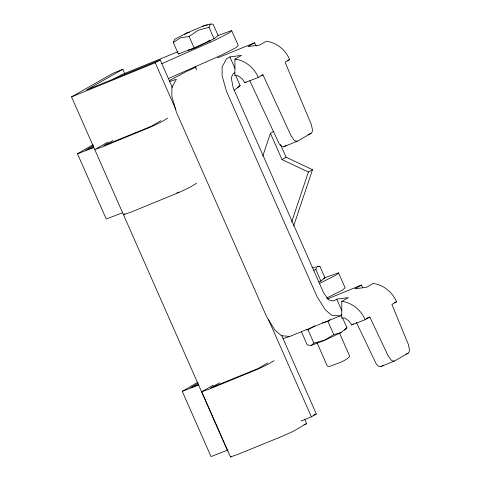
<?xml version="1.0" encoding="UTF-8"?>
<svg xmlns="http://www.w3.org/2000/svg" width="481" height="481" viewBox="0 0 481 481"><rect width="100%" height="100%" fill="white"/><g stroke="black" fill="none" stroke-linecap="round" stroke-linejoin="round"><path stroke-width="0.72" d="M341.666 315.013L340.019 315.957L331.662 315.217L325.3 309.842L316.961 296.458L226.551 91.48L222.108 75.878L222.12 66.859L226.599 58.802L229.9 56.92L241.552 55.381L234.95 59.145L234.866 75.679L237.921 75.733L241.925 78.571L244.841 82.66L258.345 77.447L262.969 74.808L291.167 135.997L294.324 140.332L296.055 141.27L297.523 141.101L311.141 133.333L312.133 132.095L312.512 129.954L311.339 124.489L285.077 62.193L289.7 59.554A28.559 25.271 60.3 0 0 266.306 41.258L259.704 45.022L248.052 46.561L254.653 42.797L256.151 46.188M234.824 72.769L233.177 73.713L231.241 77.802L233.153 87.716L323.557 292.695L328.499 299.771L333.441 301.046L336.742 299.164L348.394 297.625L341.793 301.389L341.708 317.929L344.763 317.977L348.767 320.815L351.683 324.903L365.187 319.691L369.811 317.051L388.149 355.88L391.3 360.215L393.037 361.153L394.504 360.984L408.122 353.216L409.115 351.978L409.487 349.837L408.321 344.372L391.919 304.437L396.542 301.797A28.559 25.271 60.3 0 0 373.148 283.501L366.546 287.265L354.894 288.81L361.496 285.041L362.692 287.752M262.794 156.072L270.418 133.297L273.358 131.626M291.702 221.855L308.387 172.042L312.5 169.691L286.111 157.215L280.471 144.42M293.669 225.914L312.5 169.691M214.057 38.751L209.007 27.291L210.311 24.05L213.101 24.164L218.152 35.624L214.057 38.751L194.162 47.932L178.355 53.986L173.28 42.478L174.609 39.286L186.604 33.129L204.455 25.511L210.311 24.05M320.899 280.994L315.849 269.534L317.153 266.294L319.943 266.408L324.994 277.868L320.899 280.994L318.909 281.914M168.398 78.583L221.158 55.249L235.912 47.697L238.257 45.515L231.68 30.61L229.335 32.792L214.586 40.344L161.826 63.672M326.635 298.1L342.755 289.941L345.099 287.758L338.522 272.853L336.177 275.036L319.378 283.501M237.434 87.885L240.121 85.564L235.462 74.994M301.389 331.637L307.251 344.931L311.195 345.454L313.889 343.133L324.453 340.307L340.993 332.642L346.969 327.814L342.592 317.899M344.276 330.128L346.969 327.814M234.151 90.398L240.121 85.564M322.288 322.889L327.922 321.38L330.098 319.625M122.583 212.728L106.259 219.029L77.489 153.812L93.224 144.559M228.03 449.994L211.027 456.577L182.263 391.36L197.992 382.106M178.355 53.986L179.527 53.09M125.072 213.666L123.647 214.706L131.018 212.133L180.477 191.835L190.326 187.061L196.651 183.231M304.84 419.444L306.662 423.563L292.941 431.487L280.249 437.097L237.861 454.377L230.489 456.95L201.725 391.732L213.438 385.071M230.489 456.95L231.439 456.259M189.917 49.23L188.131 50.493L194.216 48.328L210.528 40.651L208.471 40.921M184.151 34.8L186.604 33.129L189.454 32.353M173.28 42.478L180.465 37.825L189.105 36.472L198.316 30.207L209.007 27.291M202.663 26.689L204.455 25.511L207.335 25.06M306.078 329.641L308.056 329.918L314.875 325.733M340.993 332.642L333.754 334.596L324.453 340.307L311.195 345.454M160.925 120.641L151.202 126.299L103.83 145.611L112.921 140.482M167.887 118.013L161.562 121.843L151.713 126.611L102.255 146.915L94.883 149.489L107.882 142.123M267.767 362.884L258.044 368.542L210.672 387.854L219.763 382.726M274.098 360.642L268.404 364.087L258.556 368.861L209.097 389.159L201.725 391.732M227.663 450.956L71.513 96.903L112.764 73.365L122.811 69.27L124.934 74.08M122.811 69.27L86.508 89.983L160.179 59.945L172.336 87.512M112.704 79.702L121.158 74.88L177.868 51.762M71.513 96.903L155.231 62.77L160.179 59.945M93.272 145.707L85.889 150.084L93.753 146.915M244.841 82.66L246.001 81.998M249.777 80.7L279.184 143.885A8.159 3.776 67.8 0 0 284.133 146.567L286.075 145.454M270.418 133.297L282.004 159.56L286.111 157.215M198.046 383.255L190.662 387.632L198.527 384.463M351.683 324.903L353.421 323.917M356.313 322.264L376.16 363.768A8.159 3.776 67.8 0 0 381.108 366.45L383.056 365.338M301.004 421.049L311.387 416.823L316.336 413.997L281.589 335.215M196.224 67.027L186.412 71.519L169.396 80.61L169.715 81.493L176.365 79.281L171.885 87.344L171.873 96.356L176.323 111.959L266.727 316.937L275.066 330.321L281.427 335.702L289.784 336.435L340.019 315.957M176.972 192.821L178.77 192.039M93.819 147.505L77.489 153.812M198.593 385.059L182.263 391.36M303.902 424.705L306.662 423.563M217.598 57.906L254.653 42.797M307.792 134.698L311.141 133.333M284.133 146.567L297.523 141.101M327.182 299.032L361.496 285.041M406.108 354.04L408.122 353.216M381.108 366.45L394.504 360.984M313.558 415.127L316.336 413.997M287.674 60.335L289.7 59.554M260.949 75.589L262.969 74.808M394.516 302.585L396.542 301.797M366.438 318.356L369.811 317.051M289.784 336.435L283.129 338.642M323.623 278.391L324.994 277.868M217.971 35.48L231.68 30.61M324.128 277.97L338.522 272.853M313.708 270.118L315.849 269.534M312.019 267.64L315.62 267.081M317.779 266.745L319.943 266.408M282.004 159.56L308.387 172.042M229.9 56.92L234.981 68.44M336.742 299.164L341.823 310.684M341.137 314.598L341.72 315.915M339.466 332.996L349.759 356.331C344.739 361.88 336.466 363.516 329.713 366.432L327.363 366.173L317.069 342.839M327.922 321.38L333.754 334.596M189.105 36.472L194.162 47.932M195.094 66.276L196.609 69.709M308.056 329.918L313.889 343.133M155.231 62.77L175.848 109.518M268.326 319.198L311.387 416.823M234.95 59.145A28.559 25.271 60.3 0 1 258.345 77.447M341.793 301.389A28.559 25.271 60.3 0 1 365.187 319.691"/></g></svg>
